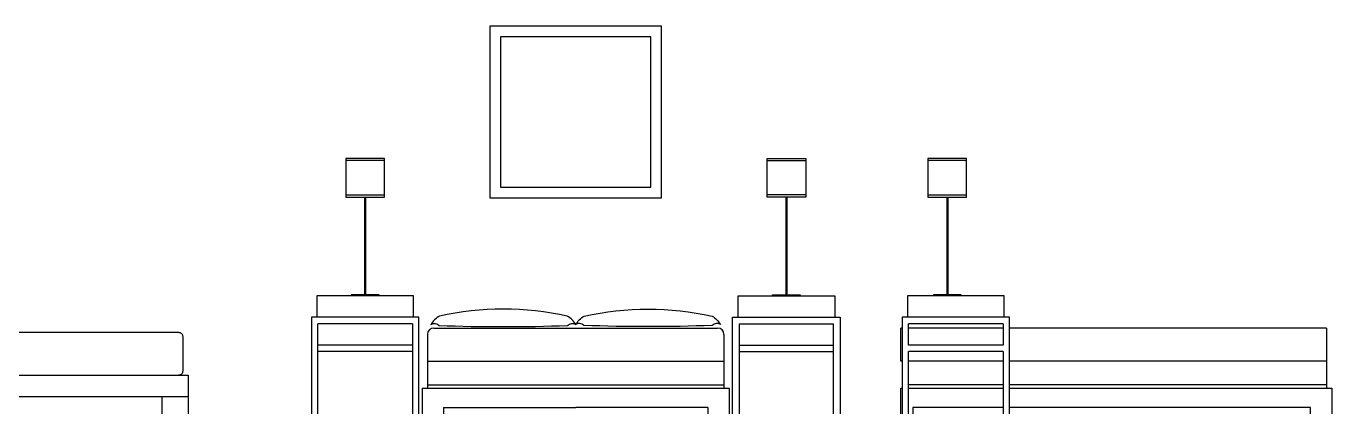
# Model space of a CAD drawing. Header units: inches. Extents: x 11.2 to 54.2, y 16.2 to 41.
# Drawn here: x 16.5 to 22.57, y 21.78 to 23.59 of the extents above; entities that cross this region are included whole.
import ezdxf

# ---------------------------------------------------------------- set-up
doc = ezdxf.new("R2010")
doc.units = ezdxf.units.IN
doc.header["$MEASUREMENT"] = 0
doc.layers.add('1', color=1, linetype='Continuous')

msp = doc.modelspace()

# ---------------------------------------------------------------- linework, layer by layer
at = {"layer": '1'}
for p, q in [((18.1632, 22.9604), (17.9832, 22.9604)), ((19.9439, 22.9604), (20.1239, 22.9604)), ((20.8731, 22.9604), (20.6931, 22.9604)), ((17.9832, 22.8004), (18.1632, 22.8004)), ((20.1239, 22.8004), (19.9439, 22.8004)), ((20.6931, 22.8004), (20.8731, 22.8004)), ((18.0707, 22.7904), (18.0707, 22.3354)), ((18.0757, 22.7904), (18.0757, 22.3354)), ((20.0314, 22.7904), (20.0314, 22.3354)), ((20.0364, 22.7904), (20.0364, 22.3354)), ((20.7806, 22.7904), (20.7806, 22.3354)), ((20.7856, 22.7904), (20.7856, 22.3354)), ((18.2932, 22.2004), (17.8532, 22.2004)), ((19.8139, 22.2004), (20.2539, 22.2004)), ((18.3635, 22.1504), (18.3635, 21.9004)), ((18.3935, 22.1804), (19.7135, 22.1804)), ((19.7435, 22.1504), (19.7435, 21.9004)), ((20.5663, 22.0254), (20.5663, 22.1804)), ((20.5731, 22.1804), (20.5663, 22.1804)), ((21.0431, 22.1804), (20.6031, 22.1804)), ((22.5481, 22.1804), (21.0731, 22.1804)), ((22.5481, 22.1804), (22.5481, 21.9004)), ((18.2932, 22.1004), (17.8532, 22.1004)), ((18.2932, 22.0704), (17.8532, 22.0704)), ((19.8139, 22.1004), (20.2539, 22.1004)), ((19.8139, 22.0704), (20.2539, 22.0704)), ((21.0431, 22.1004), (20.6031, 22.1004)), ((21.0431, 22.0704), (20.6031, 22.0704)), ((18.3635, 22.0254), (19.7435, 22.0254)), ((20.5731, 22.0254), (20.5663, 22.0254)), ((21.0431, 22.0254), (20.6031, 22.0254)), ((22.5481, 22.0254), (21.0731, 22.0254)), ((17.2494, 21.9604), (17.2494, 21.7804)), ((18.3385, 21.9004), (19.7685, 21.9004)), ((18.3385, 21.9004), (18.3385, 21.7804)), ((18.3635, 21.9154), (19.7435, 21.9154)), ((19.7685, 21.9004), (19.7685, 21.7804)), ((21.0431, 21.9154), (20.6031, 21.9154)), ((22.5481, 21.9154), (21.0731, 21.9154)), ((18.4385, 21.8104), (19.0535, 21.8105)), ((18.4385, 21.8104), (18.4385, 21.7804)), ((19.6685, 21.8104), (19.0535, 21.8105)), ((19.6685, 21.8104), (19.6685, 21.7804)), ((20.6231, 21.8106), (20.6231, 21.7804))]:
    msp.add_line(p, q, dxfattribs=at)
for points in [[(18.6535, 22.7867), (19.4535, 22.7867), (19.4535, 23.5867), (18.6535, 23.5867)], [(18.7035, 22.8367), (19.4035, 22.8367), (19.4035, 23.5367), (18.7035, 23.5367)], [(18.1632, 22.9704), (17.9832, 22.9704), (17.9832, 22.7904), (18.1632, 22.7904)], [(19.9439, 22.9704), (20.1239, 22.9704), (20.1239, 22.7904), (19.9439, 22.7904)], [(20.8731, 22.9704), (20.6931, 22.9704), (20.6931, 22.7904), (20.8731, 22.7904)]]:
    msp.add_lwpolyline(points, close=True, dxfattribs=at)
for points in [[(18.2982, 22.2304), (18.2982, 22.3304), (17.8482, 22.3304), (17.8482, 22.2304)], [(18.1382, 22.3304), (18.1382, 22.3354), (18.0082, 22.3354), (18.0082, 22.3304)], [(19.8089, 22.2304), (19.8089, 22.3304), (20.2589, 22.3304), (20.2589, 22.2304)], [(19.9689, 22.3304), (19.9689, 22.3354), (20.0989, 22.3354), (20.0989, 22.3304)], [(21.0481, 22.2304), (21.0481, 22.3304), (20.5981, 22.3304), (20.5981, 22.2304)], [(20.8481, 22.3304), (20.8481, 22.3354), (20.7181, 22.3354), (20.7181, 22.3304)], [(18.3232, 21.7804), (18.3232, 22.2304), (17.8232, 22.2304), (17.8232, 21.7804)], [(17.8532, 21.7804), (17.8532, 22.2004)], [(18.2932, 22.2004), (18.2932, 21.7804)], [(19.7839, 21.7804), (19.7839, 22.2304), (20.2839, 22.2304), (20.2839, 21.7804)], [(19.8139, 22.2004), (19.8139, 21.7804)], [(20.2539, 21.7804), (20.2539, 22.2004)], [(21.0731, 21.7804), (21.0731, 22.2304), (20.5731, 22.2304), (20.5731, 21.7804)], [(21.0431, 22.2004), (20.6031, 22.2004)], [(20.6031, 22.1004), (20.6031, 22.2004)], [(21.0431, 22.2004), (21.0431, 22.1004)], [(20.6031, 21.7804), (20.6031, 22.0704)], [(21.0431, 22.0704), (21.0431, 21.7804)], [(15.2494, 21.9604), (17.2494, 21.9604)], [(20.5663, 21.7804), (20.5663, 21.9004), (20.5731, 21.9004)], [(20.6031, 21.9004), (21.0431, 21.9004)], [(21.0731, 21.9004), (22.5731, 21.9004), (22.5731, 21.7804)], [(17.2494, 21.8604), (15.2494, 21.8604)], [(17.1294, 21.7804), (17.1294, 21.8604)], [(21.0431, 21.8106), (20.6231, 21.8106)], [(22.4731, 21.7804), (22.4731, 21.8104), (21.0731, 21.8106)]]:
    msp.add_lwpolyline(points, dxfattribs=at)
for points in [[(18.418, 22.1926, 0.019386), (19.0154, 22.1926, -0.388992), (19.0535, 22.1965, 0.140558), (19.0144, 22.2363, 0.108289), (18.419, 22.2363, 0.140558), (18.3798, 22.1965, -0.388992)], [(19.6891, 22.1926, -0.019386), (19.0917, 22.1926, 0.388992), (19.0535, 22.1965, -0.140558), (19.0927, 22.2363, -0.108289), (19.6881, 22.2363, -0.140558), (19.7272, 22.1965, 0.388992)]]:
    msp.add_lwpolyline(points, format="xyb", close=True, dxfattribs=at)
msp.add_lwpolyline([(15.3444, 21.9604, -0.414214), (15.3244, 21.9804), (15.3244, 22.1404, -0.414214), (15.3444, 22.1604), (17.2044, 22.1604, -0.414214), (17.2244, 22.1404), (17.2244, 21.9804, -0.414214), (17.2044, 21.9604)], format="xyb", dxfattribs=at)
for centre, start, end in [((18.3935, 22.1504), 90, 180), ((19.7135, 22.1504), 0, 90)]:
    msp.add_arc(centre, 0.03, start, end, dxfattribs=at)

doc.saveas('drawing.dxf')
